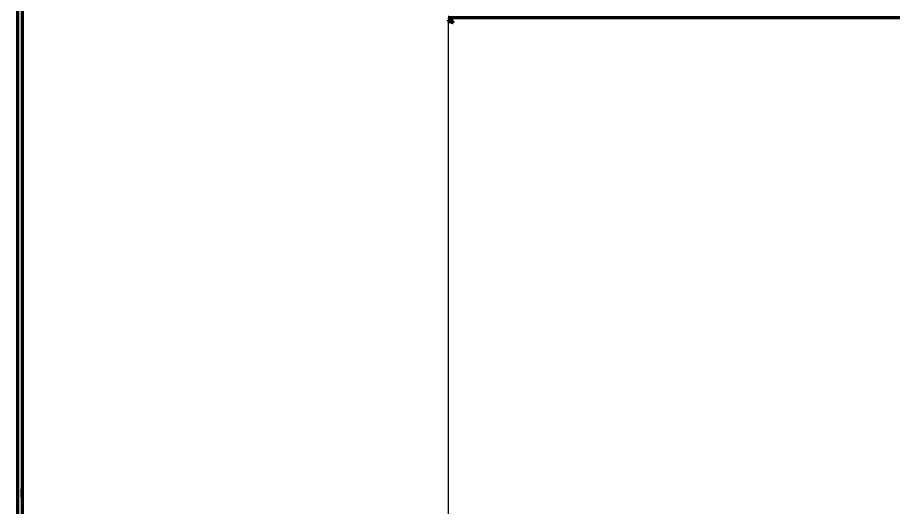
# Model space of a CAD drawing. Header units: inches. Extents: x -3055 to 7244, y 299 to 5591.
# Drawn here: x 2797.1 to 3146.9, y 2163.1 to 2358.6 of the extents above; entities that cross this region are included whole.
import ezdxf

# ---------------------------------------------------------------- set-up
doc = ezdxf.new("R2010")
doc.units = ezdxf.units.IN

msp = doc.modelspace()

# ---------------------------------------------------------------- linework, layer by layer
at = {"linetype": 'Continuous', "lineweight": 70}
for p, q in [((2797.12, 3810.02), (2797.12, 2144.82)), ((2799.12, 2160.63), (2799.12, 3808.63)), ((2969.12, 2358.63), (3519.12, 2358.63)), ((2969.12, 2357.54), (2969.12, 2357.64)), ((2969.12, 2357.53), (2969.5, 2357.53)), ((2970.12, 2358.73), (2970.12, 2358.63)), ((2799.03, 2169.46), (2799.01, 2170.63)), ((2799.01, 2170.63), (2799.12, 2170.63)), ((2799.12, 2164.63), (2799.03, 2169.46))]:
    msp.add_line(p, q, dxfattribs=at)
msp.add_line((2969.12, 2357.53), (2969.12, 2160.63))
for points in [[(2971.12, 2356.63), (2971.09, 2356.66), (2971.05, 2356.74), (2970.98, 2356.85), (2970.9, 2356.96), (2970.83, 2357.07), (2970.76, 2357.18), (2970.69, 2357.29), (2970.62, 2357.39), (2970.55, 2357.5), (2970.48, 2357.59), (2970.4, 2357.69), (2970.33, 2357.79), (2970.26, 2357.87), (2970.19, 2357.96), (2970.12, 2358.04), (2970.05, 2358.12), (2969.98, 2358.19), (2969.9, 2358.26), (2969.83, 2358.32), (2969.76, 2358.38), (2969.69, 2358.43), (2969.62, 2358.48), (2969.55, 2358.52), (2969.48, 2358.55), (2969.4, 2358.58), (2969.33, 2358.6), (2969.26, 2358.62), (2969.19, 2358.62), (2969.14, 2358.63), (2969.12, 2358.63)], [(2971.12, 2356.63), (2971.09, 2356.65), (2971.05, 2356.68), (2970.98, 2356.74), (2970.9, 2356.79), (2970.83, 2356.85), (2970.76, 2356.9), (2970.69, 2356.96), (2970.62, 2357.01), (2970.55, 2357.06), (2970.48, 2357.11), (2970.4, 2357.16), (2970.33, 2357.21), (2970.26, 2357.25), (2970.19, 2357.29), (2970.12, 2357.33), (2970.05, 2357.37), (2969.98, 2357.41), (2969.9, 2357.44), (2969.83, 2357.47), (2969.76, 2357.5), (2969.69, 2357.53), (2969.62, 2357.55), (2969.55, 2357.57), (2969.48, 2357.59), (2969.4, 2357.6), (2969.33, 2357.61), (2969.26, 2357.62), (2969.19, 2357.63), (2969.14, 2357.63), (2969.12, 2357.63)], [(2969.12, 2357.53), (2969.12, 2357.52), (2969.12, 2357.5), (2969.13, 2357.47), (2969.14, 2357.44), (2969.16, 2357.41), (2969.19, 2357.38), (2969.22, 2357.35), (2969.25, 2357.32), (2969.29, 2357.29), (2969.34, 2357.26), (2969.39, 2357.23), (2969.44, 2357.2), (2969.5, 2357.17), (2969.56, 2357.14), (2969.63, 2357.11), (2969.7, 2357.08), (2969.78, 2357.05), (2969.86, 2357.02), (2969.94, 2356.99), (2970.03, 2356.96), (2970.12, 2356.93), (2970.21, 2356.9), (2970.3, 2356.87), (2970.4, 2356.84), (2970.5, 2356.81), (2970.6, 2356.78), (2970.7, 2356.75), (2970.81, 2356.72), (2970.91, 2356.69), (2971.01, 2356.66), (2971.08, 2356.64), (2971.12, 2356.63)], [(2970.12, 2357.53), (2970.12, 2357.52), (2970.12, 2357.5), (2970.12, 2357.47), (2970.13, 2357.44), (2970.14, 2357.41), (2970.15, 2357.38), (2970.17, 2357.35), (2970.18, 2357.32), (2970.2, 2357.29), (2970.23, 2357.26), (2970.25, 2357.23), (2970.28, 2357.2), (2970.31, 2357.17), (2970.34, 2357.14), (2970.38, 2357.11), (2970.41, 2357.08), (2970.45, 2357.05), (2970.49, 2357.02), (2970.53, 2356.99), (2970.57, 2356.96), (2970.62, 2356.93), (2970.66, 2356.9), (2970.71, 2356.87), (2970.76, 2356.84), (2970.81, 2356.81), (2970.86, 2356.78), (2970.91, 2356.75), (2970.96, 2356.72), (2971.01, 2356.69), (2971.07, 2356.66), (2971.1, 2356.64), (2971.12, 2356.63)]]:
    msp.add_open_spline(points, degree=3, dxfattribs=at)

doc.saveas('drawing.dxf')
